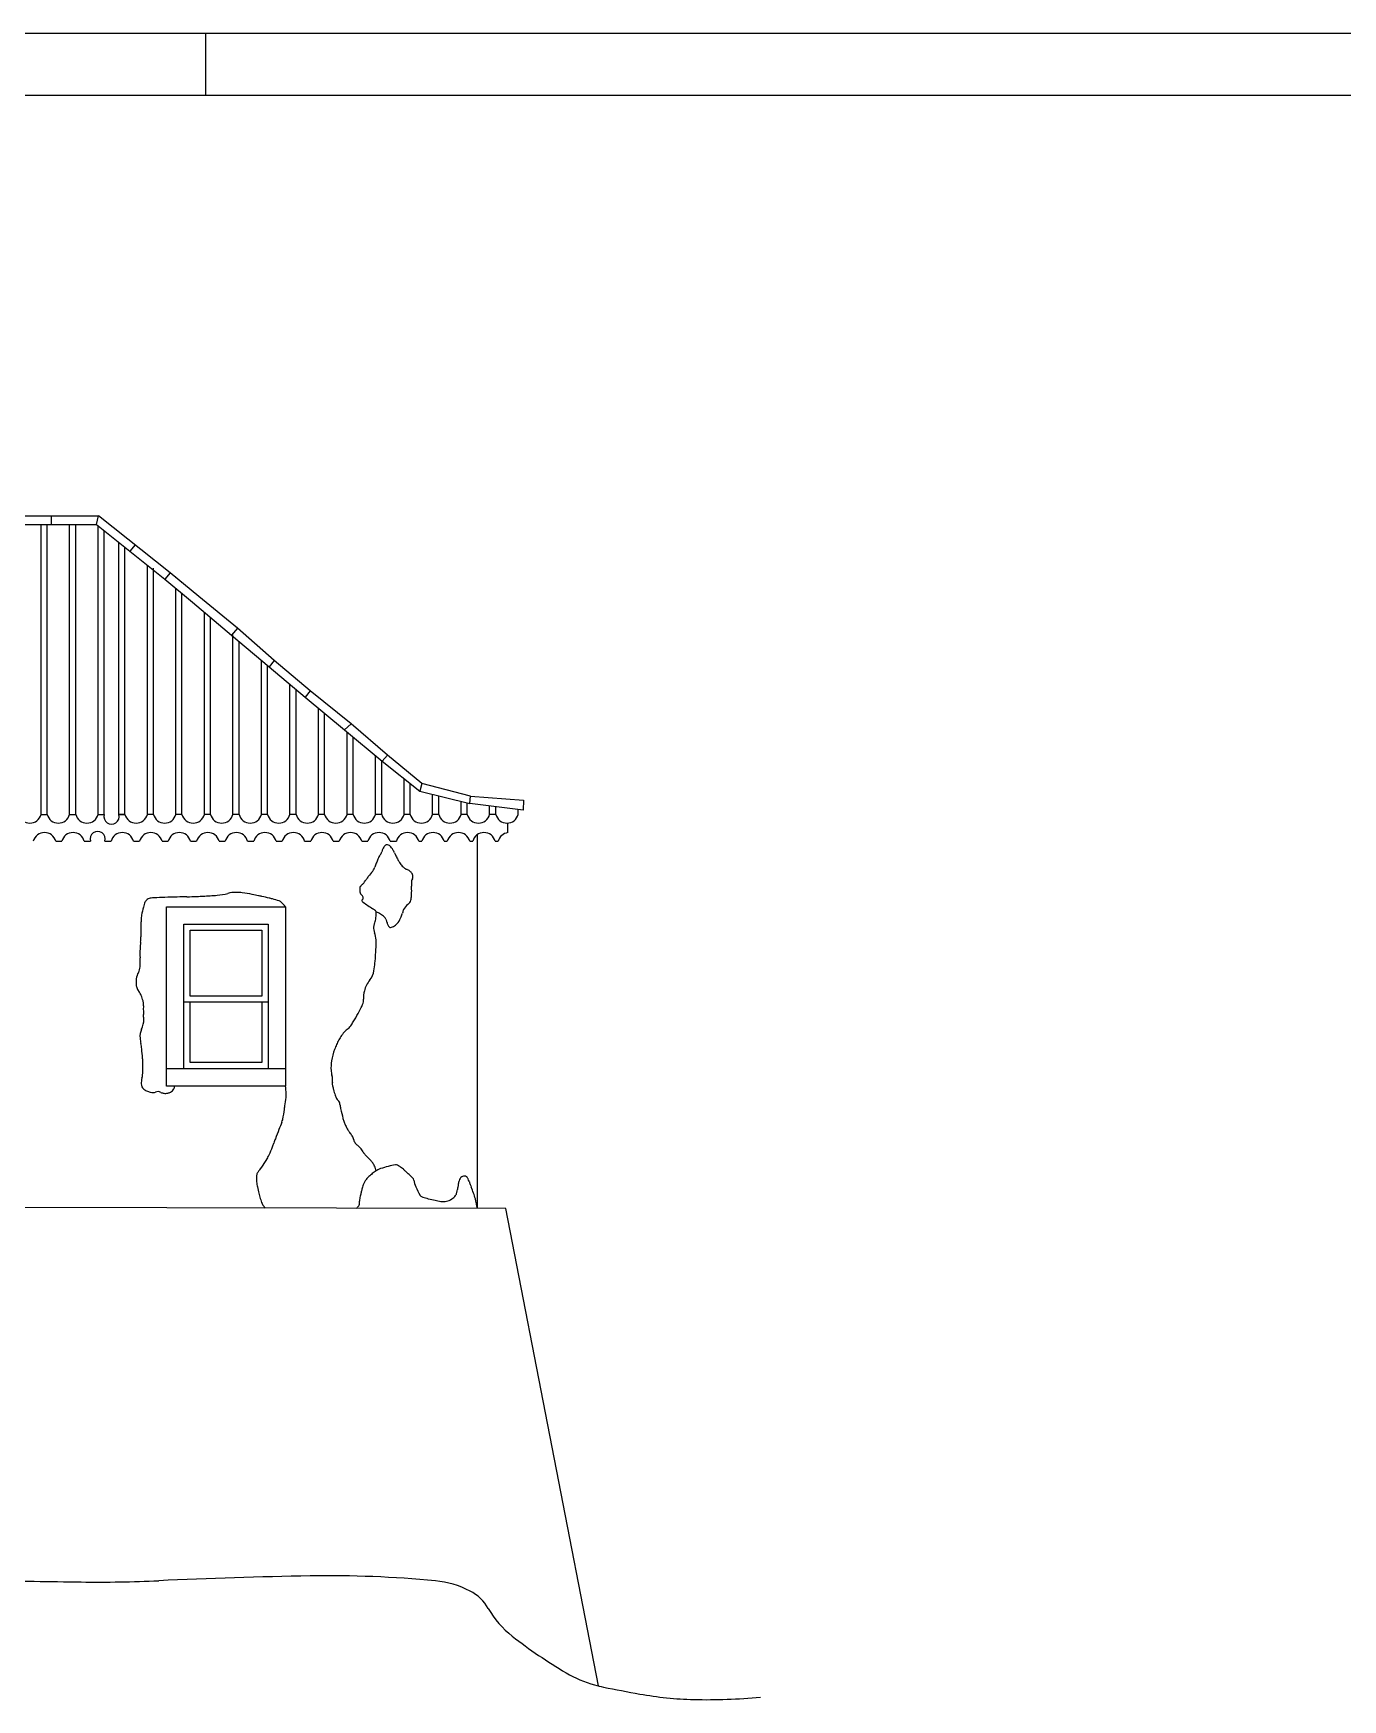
# Model space of a CAD drawing. Extents: x -1236 to 1911, y -280 to 323.
# Drawn here: x 1328.1 to 1539.7, y 44.8 to 314 of the extents above; entities that cross this region are included whole.
import ezdxf

# ---------------------------------------------------------------- set-up
doc = ezdxf.new("R2010")
doc.units = 0
doc.header["$MEASUREMENT"] = 0
for name, color, linetype in [('COBERTURA', 2, 'CONTINUOUS'), ('ESQUADRIAS', 2, 'CONTINUOUS'), ('MARGEXT', 2, 'CONTINUOUS'), ('MARGINT', 6, 'CONTINUOUS'), ('PAREDE', 1, 'CONTINUOUS'), ('PISO', 1, 'CONTINUOUS')]:
    doc.layers.add(name, color=color, linetype=linetype)

msp = doc.modelspace()

# ---------------------------------------------------------------- linework, layer by layer
at = {"layer": 'COBERTURA', "color": 2}
for p, q in [((1262.24783, 236.053591), (1338.660192, 236.053591)), ((1262.573028, 234.653591), (1338.334994, 234.653591)), ((1331.082954, 234.653591), (1331.082954, 236.053591)), ((1338.334994, 234.653591), (1338.682954, 236.053591)), ((1338.334994, 234.653591), (1349.378868, 225.805477)), ((1350.21783, 226.819996), (1338.660192, 236.053591)), ((1344.565675, 231.335599), (1343.748877, 230.316104)), ((1350.21783, 226.819996), (1349.378868, 225.805477)), ((1354.854202, 223.026579), (1350.21783, 226.819996)), ((1349.378868, 225.805477), (1353.838616, 222.10028)), ((1353.838616, 222.10028), (1360.168644, 216.783795)), ((1361.140076, 217.886532), (1354.854202, 223.026579)), ((1361.140076, 217.886532), (1360.168644, 216.783795)), ((1360.168644, 216.783795), (1366.262161, 211.667095)), ((1367.056968, 212.681611), (1361.140076, 217.886532)), ((1367.056968, 212.681611), (1366.262161, 211.667095)), ((1372.862787, 207.755429), (1367.056968, 212.681611)), ((1366.262161, 211.667095), (1372.06798, 206.740913)), ((1372.862787, 207.755429), (1372.06798, 206.740913)), ((1379.486183, 202.418181), (1372.862787, 207.755429)), ((1372.06798, 206.740913), (1378.426436, 201.447771)), ((1379.486183, 202.418181), (1378.426436, 201.447771)), ((1385.349908, 197.405307), (1379.486183, 202.418181)), ((1378.426436, 201.447771), (1384.510946, 196.434898)), ((1385.349908, 197.405307), (1384.510946, 196.434898)), ((1390.913557, 192.817918), (1385.349908, 197.405307)), ((1384.510946, 196.434898), (1390.560308, 191.582851)), ((1390.913557, 192.817918), (1390.560308, 191.582851)), ((1390.560308, 191.582851), (1398.640848, 189.553816)), ((1398.773312, 190.744772), (1390.913557, 192.817918)), ((1398.640848, 189.553816), (1398.773312, 190.744772)), ((1407.251256, 188.495186), (1398.640848, 189.553816)), ((1398.773312, 190.744772), (1407.339565, 190.127237)), ((1407.339565, 190.127237), (1407.251256, 188.495186))]:
    msp.add_line(p, q, dxfattribs=at)
at = {"layer": 'COBERTURA', "color": 1}
for p, q in [((1329.380476, 187.800189), (1329.380476, 234.653591)), ((1330.368062, 187.800189), (1330.368062, 234.653591)), ((1333.989405, 187.800189), (1333.989405, 234.653591)), ((1334.976992, 187.800189), (1334.976992, 234.653591)), ((1338.598335, 187.800189), (1338.598335, 234.442608)), ((1339.585921, 187.800189), (1339.585921, 233.651375)), ((1341.944945, 187.800189), (1341.944945, 231.761376)), ((1342.932532, 187.800189), (1342.932532, 230.970143)), ((1346.553875, 187.800189), (1346.553875, 228.0688)), ((1347.541461, 187.800189), (1347.541461, 227.608938)), ((1351.162805, 226.046831), (1351.162805, 226.195735)), ((1351.162805, 187.800189), (1351.162805, 224.323367)), ((1352.150391, 225.238801), (1352.150391, 225.389673)), ((1352.150391, 187.800189), (1352.150391, 223.502872)), ((1355.771734, 187.800189), (1355.771734, 220.476686)), ((1356.759321, 187.800189), (1356.759321, 219.647229)), ((1360.380664, 187.800189), (1360.380664, 217.024473)), ((1361.36825, 187.800189), (1361.36825, 215.776491)), ((1364.989593, 187.800189), (1364.989593, 212.735664)), ((1365.97718, 187.800189), (1365.97718, 211.906392)), ((1369.598523, 187.800189), (1369.598523, 208.836223)), ((1370.586109, 187.800189), (1370.586109, 207.998266)), ((1374.207453, 187.800189), (1374.207453, 204.959894)), ((1375.195039, 187.800189), (1375.195039, 204.137771)), ((1378.816382, 187.800189), (1378.816382, 201.126505)), ((1379.803969, 187.800189), (1379.803969, 200.312857)), ((1383.425312, 187.800189), (1383.425312, 197.329324)), ((1384.412898, 187.800189), (1384.412898, 196.515677)), ((1388.034242, 187.800189), (1388.034242, 193.608948)), ((1389.021828, 187.800189), (1389.021828, 192.816829)), ((1392.643171, 187.800189), (1392.643171, 191.059841)), ((1393.630757, 187.800189), (1393.630757, 190.811857)), ((1397.252101, 187.800189), (1397.252101, 189.902532)), ((1398.239687, 187.800189), (1398.239687, 189.654548)), ((1401.86103, 187.800189), (1401.86103, 189.157902)), ((1402.848617, 187.800189), (1402.848617, 189.03648)), ((1406.46996, 187.800189), (1406.46996, 188.591244)), ((1329.380476, 187.800189), (1330.368062, 187.800189)), ((1333.989405, 187.800189), (1334.976992, 187.800189)), ((1338.598335, 187.800189), (1339.585921, 187.800189)), ((1342.932532, 187.800189), (1341.944945, 187.800189)), ((1341.944945, 187.800189), (1342.932532, 187.800189)), ((1347.541461, 187.800189), (1346.553875, 187.800189)), ((1352.150391, 187.800189), (1351.162805, 187.800189)), ((1356.759321, 187.800189), (1355.771734, 187.800189)), ((1361.36825, 187.800189), (1360.380664, 187.800189)), ((1365.97718, 187.800189), (1364.989593, 187.800189)), ((1370.586109, 187.800189), (1369.598523, 187.800189)), ((1375.195039, 187.800189), (1374.207453, 187.800189)), ((1379.803969, 187.800189), (1378.816382, 187.800189)), ((1384.412898, 187.800189), (1383.425312, 187.800189)), ((1389.021828, 187.800189), (1388.034242, 187.800189)), ((1393.630757, 187.800189), (1392.643171, 187.800189)), ((1398.239687, 187.800189), (1397.252101, 187.800189)), ((1402.848617, 187.800189), (1401.86103, 187.800189)), ((1404.808278, 184.86354), (1404.808278, 186.40798)), ((1331.752045, 183.481817), (1332.739631, 183.481817)), ((1336.360974, 183.481817), (1337.348561, 183.481817)), ((1339.707585, 183.481817), (1340.695171, 183.481817)), ((1344.316514, 183.481817), (1345.3041, 183.481817)), ((1348.925444, 183.481817), (1349.91303, 183.481817)), ((1348.925444, 183.481817), (1349.91303, 183.481817)), ((1353.534373, 183.481817), (1354.52196, 183.481817)), ((1358.143303, 183.481817), (1359.130889, 183.481817)), ((1362.752233, 183.481817), (1363.739819, 183.481817)), ((1367.361162, 183.481817), (1368.348749, 183.481817)), ((1371.970092, 183.481817), (1372.957678, 183.481817)), ((1376.579021, 183.481817), (1377.566608, 183.481817)), ((1381.187951, 183.481817), (1382.175537, 183.481817)), ((1385.796881, 183.481817), (1386.784467, 183.481817)), ((1390.40581, 183.481817), (1390.899603, 183.481817)), ((1394.520947, 183.481817), (1395.01474, 183.481817)), ((1398.636083, 183.481817), (1399.129876, 183.481817)), ((1402.75122, 183.481817), (1403.245013, 183.481817))]:
    msp.add_line(p, q, dxfattribs=at)
for centre, radius, start, end in [((1327.569804, 188.27357), 1.871529, 194.65143719, 345.34856281), ((1332.178734, 188.27357), 1.871529, 194.65143719, 345.34856281), ((1336.787663, 188.27357), 1.871529, 194.65143719, 345.34856281), ((1340.765433, 187.456186), 1.228652, 163.7407802, 16.2592198), ((1344.743203, 188.27357), 1.871529, 194.65143719, 345.34856281), ((1349.352133, 188.27357), 1.871529, 194.65143719, 345.34856281), ((1353.961063, 188.27357), 1.871529, 194.65143719, 345.34856281), ((1353.961063, 188.27357), 1.871529, 194.65143719, 345.34856281), ((1358.569992, 188.27357), 1.871529, 194.65143719, 345.34856281), ((1363.178922, 188.27357), 1.871529, 194.65143719, 345.34856281), ((1367.787851, 188.27357), 1.871529, 194.65143719, 345.34856281), ((1372.396781, 188.27357), 1.871529, 194.65143719, 345.34856281), ((1377.005711, 188.27357), 1.871529, 194.65143719, 345.34856281), ((1381.61464, 188.27357), 1.871529, 194.65143719, 345.34856281), ((1386.22357, 188.27357), 1.871529, 194.65143719, 345.34856281), ((1390.8325, 188.27357), 1.871529, 194.65143719, 345.34856281), ((1395.441429, 188.27357), 1.871529, 194.65143719, 345.34856281), ((1400.050359, 188.27357), 1.871529, 194.65143719, 345.34856281), ((1404.659288, 188.27357), 1.871529, 194.65143719, 345.34856281), ((1329.941373, 183.008436), 1.871529, 14.65143719, 165.34856281), ((1334.550303, 183.008436), 1.871529, 14.65143719, 165.34856281), ((1338.528073, 183.825819), 1.228652, 343.7407802, 196.2592198), ((1342.505842, 183.008436), 1.871529, 14.65143719, 165.34856281), ((1347.114772, 183.008436), 1.871529, 14.65143719, 165.34856281), ((1351.723702, 183.008436), 1.871529, 14.65143719, 165.34856281), ((1356.332631, 183.008436), 1.871529, 14.65143719, 165.34856281), ((1360.941561, 183.008436), 1.871529, 14.65143719, 165.34856281), ((1365.550491, 183.008436), 1.871529, 14.65143719, 165.34856281), ((1370.15942, 183.008436), 1.871529, 14.65143719, 165.34856281), ((1374.76835, 183.008436), 1.871529, 14.65143719, 165.34856281), ((1379.377279, 183.008436), 1.871529, 14.65143719, 165.34856281), ((1383.986209, 183.008436), 1.871529, 14.65143719, 165.34856281), ((1388.595139, 183.008436), 1.871529, 14.65143719, 165.34856281), ((1392.710275, 183.008436), 1.871529, 14.65143719, 165.34856281), ((1396.825412, 183.008436), 1.871529, 14.65143719, 165.34856281), ((1400.940548, 183.008436), 1.871529, 14.65143719, 165.34856281), ((1405.055685, 183.008436), 1.871529, 97.59645189, 165.34856281)]:
    msp.add_arc(centre, radius, start, end, dxfattribs=at)
at = {"layer": 'ESQUADRIAS', "color": 2}
for p, q in [((1349.649966, 172.896671), (1368.863478, 172.896671)), ((1349.649966, 143.915064), (1349.649966, 172.896671)), ((1368.863478, 172.896671), (1368.863478, 143.915064)), ((1352.449966, 170.096671), (1366.063478, 170.096671)), ((1352.449966, 146.715064), (1352.449966, 170.096671)), ((1366.063478, 170.096671), (1366.063478, 146.715064)), ((1353.449966, 158.470751), (1353.449966, 169.096671)), ((1353.449966, 169.096671), (1365.063478, 169.096671)), ((1365.063478, 169.096671), (1365.063478, 158.470751)), ((1365.063478, 169.096671), (1365.063478, 169.096671)), ((1366.063478, 157.470751), (1352.449966, 157.470751)), ((1365.063478, 158.470751), (1353.449966, 158.470751)), ((1353.449966, 147.715064), (1353.449966, 157.470751)), ((1365.063478, 157.470751), (1365.063478, 147.715064)), ((1368.863478, 146.715064), (1349.649966, 146.715064)), ((1365.063478, 147.715064), (1353.449966, 147.715064)), ((1368.863478, 143.915064), (1349.649966, 143.915064))]:
    msp.add_line(p, q, dxfattribs=at)
at = {"layer": 'MARGEXT'}
for p, q in [((1070.000001, 314), (1911.000001, 314)), ((1356.000001, 304), (1356.000001, 314))]:
    msp.add_line(p, q, dxfattribs=at)
at = {"layer": 'MARGINT'}
msp.add_line((1095.000001, 304), (1901.000001, 304), dxfattribs=at)
at = {"layer": 'PAREDE', "color": 7}
msp.add_line((1399.883492, 124.144771), (1399.883492, 184.552863), dxfattribs=at)
at = {"layer": 'PAREDE', "color": 2}
for p, q in [((1365.966806, 132.321676), (1365.085599, 131.001254)), ((1365.085599, 131.001254), (1364.679444, 130.392664))]:
    msp.add_line(p, q, dxfattribs=at)
for centre, radius, start, end in [((1486.626771, 140.544293), 110.347042, 158.72925068, 159.08906371), ((1395.438198, 176.043612), 12.492264, 157.65984557, 158.72925068), ((1385.140621, 180.27539), 1.359069, 142.73190204, 157.65984557), ((1382.010192, 182.657384), 2.574566, 322.73190204, 333.56335004), ((1382.267534, 182.529433), 2.28717, 333.56335004, 341.1074293), ((1389.796184, 179.952891), 5.670162, 156.31814705, 161.1074293), ((1386.44344, 181.423376), 2.009122, 147.50164291, 156.31814705), ((1386.54839, 181.35652), 2.133557, 138.94659648, 147.50164291), ((1385.268356, 182.471333), 0.43612, 78.70173685, 138.94659648), ((1385.171598, 181.987029), 0.929994, 38.50102084, 78.70173685), ((1380.625807, 178.371012), 6.738591, 35.0204031, 38.50102084), ((1385.114769, 181.516599), 1.257213, 26.95681931, 35.0204031), ((1349.012061, 163.15561), 41.760688, 26.23498895, 26.95681931), ((1426.847714, 201.514558), 45.013719, 206.23498901, 206.93024748), ((1442.248235, 209.337914), 62.287427, 206.93024748, 207.57756311), ((1419.599451, 197.508706), 36.735566, 207.57756311, 208.42046015), ((1402.975247, 162.892215), 25.511877, 144.32228903, 145.63298672), ((1389.771692, 172.372144), 9.257557, 137.2163693, 144.32228903), ((1382.033407, 179.53377), 1.286159, 317.2163693, 336.35735444), ((1380.019706, 180.41532), 3.484368, 336.35735444, 341.26055356), ((1400.134466, 173.591411), 17.756379, 159.08906371, 161.26055356), ((1388.696507, 180.785283), 1.597768, 208.42046015, 221.45351775), ((1392.329215, 183.993981), 6.444655, 221.45351775, 227.93236841), ((1388.977684, 180.280554), 1.442425, 227.93236841, 248.76131201), ((1387.768667, 177.169753), 1.895059, 50.61345727, 68.76131201), ((1387.72055, 177.111147), 1.970888, 35.56637145, 50.61345727), ((1388.704666, 177.814831), 0.761072, 11.2393547, 35.56637145), ((1388.644338, 177.802843), 0.822579, 332.74439562, 11.2393547), ((1357.191447, 183.715513), 8.985005, 274.10958313, 285.32349165), ((1360.827376, 170.446175), 4.773459, 89.91658544, 105.32349165), ((1360.821654, 166.516204), 8.703433, 82.8823862, 89.91658544), ((1359.412153, 155.228342), 20.078957, 78.25287906, 82.8823862), ((1383.668362, 175.744382), 2.799664, 176.81679227, 189.5851878), ((1381.342557, 175.873731), 0.470265, 145.33228783, 176.81679227), ((1381.722064, 175.415708), 0.825809, 189.5851878, 230.97060716), ((1382.268983, 175.233015), 1.596668, 129.36658006, 145.33228783), ((1380.104299, 177.871481), 1.816155, 309.36658006, 324.33059107), ((1360.588953, 191.878886), 25.838148, 324.33059107, 325.63298667), ((1390.694568, 176.746651), 1.483713, 152.74439562, 181.16143507), ((1397.688201, 176.888437), 8.478783, 181.16143507, 184.37183248), ((1379.147686, 175.498876), 10.114443, 355.35962713, 1.35266235), ((1379.675421, 175.511337), 9.586561, 1.35266235, 4.37183248), ((1371.773602, 166.318296), 26.672799, 165.88497927, 168.67851581), ((1351.823579, 171.334956), 6.101696, 161.54688748, 165.88497927), ((1349.975077, 171.951774), 4.152997, 156.28802384, 161.54688748), ((1347.122859, 173.204522), 1.037789, 123.66226648, 156.28802384), ((1347.289547, 172.954226), 1.338511, 95.02369651, 123.66226648), ((1349.282554, 150.28206), 24.098106, 92.85942138, 95.02369651), ((1352.570404, 84.456317), 90.005908, 91.73959806, 92.85942138), ((1364.315543, -302.265251), 476.905791, 91.36472867, 91.73959806), ((1349.920578, 301.968243), 127.499149, 271.36472867, 272.08973994), ((1353.106404, 214.659078), 40.131879, 272.08973994, 273.49985042), ((1342.453746, 388.835968), 214.634223, 273.49985042, 274.10958313), ((1270.98157, -270.025255), 454.429725, 78.12348043, 78.25287906), ((1358.144601, 144.434684), 30.903533, 77.62727643, 78.12348043), ((1355.508145, 132.41612), 43.207873, 77.20873766, 77.62727643), ((1229.582086, -422.24101), 611.980151, 77.097526703, 77.20873766), ((1364.093643, 164.95081), 9.57863, 73.75601206, 77.0975267), ((1356.23378, 137.974305), 37.676838, 72.07135328, 73.75601206), ((1367.491342, 172.7689), 1.106405, 48.11995484, 72.07135328), ((1365.126655, 170.131565), 4.648619, 36.50002137, 48.11995484), ((1381.345147, 173.893124), 0.143287, 120.07509629, 224.96067224), ((1380.802669, 174.281541), 0.634198, 3.41161934, 50.97060716), ((1382.526299, 175.072655), 1.812542, 224.96067225, 233.15915035), ((1381.109619, 174.299839), 0.326703, 300.07509629, 3.41161934), ((1395.775272, 192.756624), 23.909103, 233.15915035, 235.41470355), ((1393.002471, 188.735012), 19.024251, 235.41470355, 238.20343518), ((1380.523436, 168.605695), 4.659409, 52.56670321, 58.20343518), ((1383.223047, 172.13239), 0.218071, 36.49106219, 52.56670321), ((1391.187637, 171.034404), 3.513058, 156.60421522, 166.07341093), ((1389.81162, 171.629739), 2.013776, 125.25586335, 156.60421522), ((1387.969182, 174.236163), 1.178092, 305.25586335, 346.62487089), ((1384.478321, 175.066202), 4.766278, 346.62487089, 355.35962713), ((1192.333137, 173.399723), 153.286174, 358.08883052, 358.589839), ((1355.40904, 170.780537), 9.843417, 177.79869381, 181.7618869), ((1330.213882, 170.005524), 15.363658, 358.589839, 1.7618869), ((1348.078311, 171.062323), 2.507274, 168.67851581, 177.79869381), ((1385.041455, 169.423016), 1.933849, 159.98291873, 174.73225623), ((1378.004807, 171.986522), 5.555209, 339.98291873, 348.66951756), ((1380.1416, 169.852983), 4.050957, 32.77280709, 36.49106219), ((1379.406348, 171.705691), 4.125809, 348.66951756, 355.23130877), ((1374.898746, 172.081725), 8.649069, 355.23130877, 359.76203762), ((1382.207328, 168.191577), 4.080658, 65.57873855, 70.82348598), ((1383.373324, 170.759468), 1.260443, 56.13447145, 65.57873855), ((1373.310013, 155.764201), 19.319464, 55.03637296, 56.13447145), ((1380.632448, 166.235864), 6.541602, 53.14920842, 55.03637296), ((1381.547973, 167.457413), 5.015047, 48.3964004, 53.14920842), ((1384.365895, 170.630913), 0.771018, 36.25569755, 48.3964004), ((1384.509303, 170.736086), 0.593177, 14.83748634, 36.25569755), ((1389.33143, 172.013523), 4.395285, 194.83748634, 202.66615759), ((1391.694969, 173.000573), 6.956648, 202.66615759, 206.58904885), ((1387.551315, 170.926576), 2.322932, 206.58904885, 213.38042054), ((1385.822572, 169.787528), 0.25267, 213.38042054, 279.45252204), ((1385.624368, 170.978009), 1.459538, 279.45252204, 305.67343149), ((1384.912918, 171.969065), 2.679519, 305.67343149, 323.39810063), ((1383.628081, 172.923336), 4.279969, 323.39810063, 337.40153668), ((1383.713706, 172.887696), 4.187223, 337.40153668, 346.07341093), ((1389.209352, 162.61603), 43.974549, 174.08537548, 175.45714421), ((1336.21649, 168.105981), 9.301927, 354.08537548, 357.06824183), ((1308.614298, 169.519586), 36.940294, 357.06824183, 358.08883052), ((1385.003117, 169.426551), 1.895347, 174.73225623, 202.98823411), ((1380.456061, 167.497542), 3.043963, 0.77828239, 22.98823411), ((1315.039236, 166.608892), 68.466824, 360, 0.77828239), ((1354.520524, 165.372209), 9.176398, 175.45714421, 184.57589624), ((1336.324575, 163.915901), 9.077735, 355.40761844, 4.57589624), ((1367.94893, 165.612433), 15.487025, 353.36057467, 356.30433343), ((1223.677302, 174.931104), 160.059292, 356.30433343, 356.72603998), ((1354.364486, 167.455319), 29.158461, 356.72603998, 357.71407627), ((1375.568591, 166.608892), 7.937469, 357.71407627, 0), ((1347.688356, 160.87999), 2.939448, 151.56433225, 172.60267661), ((1343.084663, 163.372902), 2.295875, 331.56433225, 355.40761844), ((1380.148451, 163.00146), 3.048555, 320.79435733, 351.5315335), ((1343.489793, 168.459509), 40.111306, 351.5315335, 353.36057467), ((1349.560441, 160.636937), 4.827245, 172.60267661, 182.7291906), ((1346.79184, 160.50496), 2.0555, 182.7291906, 198.27518292), ((1346.801506, 160.508152), 2.06568, 198.27518292, 218.20177774), ((1343.118234, 157.609517), 2.621385, 20.53201732, 38.20177774), ((1385.874385, 158.204966), 4.398831, 165.6302734, 183.22866938), ((1386.098846, 158.147461), 4.63054, 140.79435733, 165.6302734), ((1333.90233, 154.157961), 12.462427, 16.40580643, 20.53201732), ((1344.652095, 157.322973), 1.256414, 3.38531162, 16.40580643), ((1357.783314, 156.386075), 11.881318, 177.7127699, 181.54519654), ((1340.490159, 157.076779), 5.425625, 357.7127699, 3.38531162), ((1357.228941, 168.395824), 26.623998, 331.40401468, 333.41086337), ((1368.512148, 162.74829), 14.006336, 333.41086337, 336.17786238), ((1379.60366, 157.85123), 1.881864, 336.17786238, 3.22866938), ((1342.557451, 154.612171), 3.417689, 333.81568602, 2.04640532), ((1360.162289, 156.450248), 14.261158, 181.54519654, 183.9052813), ((1323.000432, 153.913366), 22.987189, 2.04640532, 3.9052813), ((1377.370731, 155.078455), 2.492296, 306.42144457, 324.72200203), ((1371.381596, 159.315547), 9.828691, 324.72200203, 329.21073439), ((1344.473552, 175.349129), 41.151504, 329.21073439, 331.40401468), ((1347.958167, 151.956526), 2.600632, 153.81568602, 186.28504859), ((1355.467105, 152.783537), 10.154974, 186.28504859, 191.31890836), ((1336.264226, 148.939832), 9.428811, 6.09467175, 11.31890836), ((1382.242546, 148.499551), 5.545755, 153.17671891, 157.35876938), ((1384.863645, 147.174201), 8.482882, 147.62527127, 153.17671891), ((1385.981476, 146.465496), 9.80644, 142.46230477, 147.62527127), ((1380.772654, 150.467813), 3.237547, 126.42144457, 142.46230477), ((1246.429392, 139.347708), 99.774293, 5.19988738, 6.09467175), ((1328.60652, 146.826249), 17.257574, 3.04830018, 5.19988738), ((1386.189572, 146.32099), 10.018644, 159.367314, 170.39694748), ((1399.306058, 141.382285), 24.0341, 157.35876938, 159.367314), ((1341.589694, 146.344449), 4.25048, 344.03241161, 359.12239931), ((1339.692647, 147.41662), 6.155738, 360, 3.04830018), ((1271.596458, 147.41662), 74.251927, 359.12239931, 0), ((1382.68602, 146.913764), 6.465299, 170.39694748, 184.13869178), ((1379.820278, 146.706399), 3.592065, 184.13869178, 196.91004011), ((1374.108816, 144.970031), 2.377506, 1.19517349, 16.91004011), ((1348.326746, 144.416754), 2.756936, 164.03241161, 182.79884161), ((1346.988616, 144.351335), 1.417207, 182.79884161, 202.64121897), ((1346.530475, 144.160243), 0.920811, 202.64121897, 227.32527639), ((1346.89784, 144.558706), 1.462779, 227.32527639, 238.0217747), ((1347.457907, 145.455759), 2.520314, 238.0217747, 246.16578938), ((1347.851159, 146.345941), 3.49349, 246.16578938, 255.97791233), ((1347.612348, 145.389692), 2.507872, 255.97791233, 267.56433851), ((1347.547559, 143.866523), 0.983326, 267.56433851, 290.78673584), ((1348.279978, 141.937071), 1.080463, 88.64664123, 110.78673584), ((1348.28287, 142.059516), 0.957983, 61.58522292, 88.64664123), ((1349.357192, 144.045209), 1.299702, 241.58522292, 264.76066689), ((1349.44114, 144.960676), 2.21901, 264.76066689, 280.60880057), ((1349.591649, 144.157123), 1.401483, 280.60880057, 300.58813828), ((1349.557312, 144.21521), 1.46896, 300.58813828, 314.96990498), ((1349.419246, 144.353421), 1.664317, 314.96990498, 328.4770821), ((1350.187707, 143.882084), 0.762823, 328.4770821, 342.84608956), ((1349.524469, 144.086806), 1.456939, 342.84608956, 353.23031069), ((1355.670841, 141.97067), 13.335155, 3.12328141, 8.38416825), ((1365.734298, 142.519789), 3.256727, 352.46613356, 3.12328141), ((1377.415343, 144.305692), 0.988841, 169.60701791, 188.67208259), ((1379.067762, 144.557724), 2.66037, 188.67208259, 193.25410448), ((1373.825386, 144.964118), 2.660997, 349.60701791, 1.19517349), ((1398.831514, 149.212964), 22.964978, 193.25410448, 194.81327207), ((1390.777473, 147.082999), 14.634053, 194.81327207, 198.45301481), ((1217.599157, 162.428443), 152.732054, 351.01807835, 351.61489971), ((1317.777095, 147.66207), 51.471671, 351.61489971, 352.22675531), ((1035.591804, 186.182411), 336.27398, 352.22675531, 352.46613356), ((1382.452641, 144.305138), 5.857987, 198.45301481, 204.20725927), ((1377.737963, 142.185559), 0.68877, 204.20725927, 238.77022381), ((1377.133739, 141.189035), 0.476626, 16.92463884, 58.77022381), ((1375.502701, 140.692722), 2.181505, 6.35948695, 16.92463884), ((1383.713604, 141.607844), 6.080237, 186.35948695, 192.68212723), ((1423.951273, 150.662606), 47.324131, 192.68212723, 194.63561772), ((1415.381506, 118.731459), 50.915758, 157.67477487, 159.09507288), ((1362.601653, 140.405205), 6.140917, 337.67477487, 341.76521549), ((1367.82936, 138.682904), 0.636806, 341.76521549, 351.01807835), ((1385.984529, 140.747803), 8.084138, 194.63561772, 199.36318737), ((1383.264254, 139.791807), 5.200768, 199.36318737, 205.6645442), ((1386.853825, 141.516615), 9.183227, 205.6645442, 210.40560121), ((1304.327569, 157.055539), 66.52494, 339.79783419, 340.38183263), ((1383.91676, 128.686664), 17.969038, 159.25814241, 160.38183264), ((1516.389845, 78.518629), 159.623371, 159.12552527, 159.25814241), ((4195.825206, -943.290723), 3027.282383, 159.09507288, 159.125525267), ((1381.883398, 138.59983), 3.420175, 210.40560121, 219.99367941), ((1375.705585, 133.417191), 4.643641, 31.767606, 39.99367941), ((1377.99863, 134.837144), 1.946546, 11.55721336, 31.767606), ((1381.205615, 135.492949), 1.326806, 191.55721336, 216.0971883), ((1381.346247, 135.595488), 1.500851, 216.0971883, 235.72924866), ((1363.045944, 134.270951), 3.511568, 326.28232588, 335.74967788), ((1348.768662, 140.702494), 19.170608, 335.74967788, 339.79783419), ((1379.307008, 132.602796), 2.120572, 39.23692161, 55.72924866), ((1377.015618, 130.731524), 5.078971, 30.11844725, 39.23692161), ((1383.861455, 134.702862), 2.835383, 210.11844725, 222.33274273), ((1386.026498, 136.675162), 5.764099, 222.33274273, 227.83315629), ((1378.573554, 128.446146), 5.338291, 42.11740544, 47.83315629), ((1380.526191, 130.211567), 2.705896, 39.31891081, 42.11740544), ((1346.40887, 102.268054), 46.80614, 38.64610778, 39.31891081), ((1368.601681, 128.952851), 4.426128, 173.28312385, 186.54375684), ((1365.281198, 129.343909), 1.082697, 146.28216072, 173.28312385), ((109421.055676, -71983.517122), 129909.955081, 146.28192330628, 146.28216071885), ((1389.270123, 121.957972), 10.083137, 131.46858093, 134.9698814), ((1387.867046, 123.545615), 7.964355, 125.72526754, 131.46858093), ((1381.096448, 130.004515), 2.392861, 24.39656644, 38.64610778), ((1386.615255, 125.286047), 5.820508, 119.0059611, 125.72526754), ((1378.949105, 129.030593), 4.750743, 14.29656429, 24.39656644), ((1385.156732, 127.916646), 2.812628, 108.90616397, 119.0059611), ((1390.365762, 112.707655), 18.888927, 105.01314716, 108.90616397), ((1387.769206, 122.389246), 8.86519, 97.34476847, 105.01314716), ((1386.722088, 130.512914), 0.674315, 69.28125712, 97.34476847), ((1386.375032, 129.595365), 1.655306, 55.03631044, 69.28125712), ((1384.022856, 126.231574), 5.759916, 47.41388595, 55.03631044), ((1192.85291, -81.765331), 288.264183, 47.32053533, 47.41388595), ((1260.96833, -7.896253), 187.783582, 47.20487519, 47.32053534), ((1328.204618, 64.724727), 88.816288, 46.66673739, 47.20487519), ((1378.203069, 117.72012), 15.957818, 45.39715659, 46.66673739), ((1397.943295, 128.336795), 1.0919, 115.57938826, 131.15621846), ((1397.759729, 128.72028), 0.666744, 85.60580678, 115.57938826), ((1397.770596, 128.861686), 0.524922, 51.71698078, 85.60580678), ((1397.179905, 128.113285), 1.478346, 40.63106939, 51.71698078), ((1375.394209, 129.732017), 11.263199, 186.54375684, 190.79545033), ((1381.710976, 130.936485), 17.693773, 190.79545033, 194.18737633), ((1379.29028, 130.324522), 15.196921, 194.18737633, 197.54289293), ((1406.239459, 120.386809), 25.936365, 165.2909638, 166.49057266), ((1408.786185, 119.718259), 28.569381, 164.03868095, 165.2909638), ((1393.918938, 123.970513), 13.105983, 162.18971782, 164.03868095), ((1383.640293, 127.27266), 2.309933, 150.91982402, 162.18971782), ((1384.460349, 126.816594), 3.248276, 141.42055456, 150.91982402), ((1384.24501, 126.988371), 2.972816, 134.9698814, 141.42055456), ((1388.912588, 128.579148), 0.706186, 10.74554898, 45.39715659), ((1394.500423, 129.639582), 4.981382, 190.74554898, 203.62161616), ((1402.727844, 133.237751), 13.961208, 203.62161616, 209.95762029), ((1395.444083, 126.929766), 1.133129, 322.27655102, 349.97921938), ((1374.356998, 130.655874), 22.546887, 349.97921938, 351.21655597), ((1410.792721, 125.026106), 14.321205, 169.66400373, 171.21655597), ((1490.686161, 110.45515), 95.5325, 169.36931832, 169.66400373), ((1429.319286, 121.973665), 33.093974, 168.86863787, 169.36931833), ((1398.395254, 128.058299), 1.577018, 158.94230137, 168.86863787), ((1400.034845, 127.427024), 3.333938, 152.11982644, 158.94230137), ((1397.623435, 128.702732), 0.605875, 131.15621846, 152.11982644), ((1397.948077, 128.772412), 0.466152, 20.82112614, 40.63106939), ((1376.12814, 120.474587), 23.810607, 19.78502631, 20.82112614), ((1433.824027, 141.229354), 37.504773, 199.78502631, 200.61057255), ((1492.080889, 163.138938), 99.745369, 200.61057255, 200.87259992), ((922.656093, -53.991285), 509.672494, 20.75668293, 20.87259993), ((1390.911376, 123.477232), 8.914984, 14.31259475, 20.75668293), ((1378.491776, 130.072097), 14.359469, 197.54289293, 200.99489967), ((1366.017041, 125.284769), 0.997676, 200.99489967, 216.16771203), ((1369.901725, 128.124568), 5.809664, 216.16771203, 222.44009436), ((1379.154537, 125.718324), 1.941555, 307.53019125, 322.97439064), ((1380.230937, 124.906444), 0.593302, 322.97439064, 351.11019169), ((1378.589457, 125.163194), 2.25474, 351.11019169, 4.78008078), ((1382.235993, 125.468125), 1.404523, 167.43493817, 184.78008078), ((1421.713416, 116.669148), 41.850647, 166.49057266, 167.43493817), ((1391.082813, 126.525968), 0.52042, 209.95762029, 243.22323437), ((1391.426379, 127.206798), 1.283025, 243.22323437, 253.08925565), ((1397.742148, 147.980437), 22.995533, 253.08925565, 255.41697761), ((1398.512713, 150.94228), 26.055972, 255.41697761, 257.91755658), ((1396.668262, 142.325801), 17.244292, 257.91755658, 260.99145243), ((1394.367139, 127.811101), 2.548317, 260.99145243, 282.18805797), ((1394.396026, 127.677362), 2.411494, 282.18805797, 303.98484734), ((1394.307108, 127.809263), 2.570567, 303.98484734, 322.27655102), ((1378.28863, 120.256779), 21.942072, 10.20632992, 14.31259475)]:
    msp.add_arc(centre, radius, start, end, dxfattribs=at)
at = {"layer": 'PISO', "color": 5}
for p, q in [((1404.499669, 124.136779), (1196.394603, 124.497043)), ((1419.458627, 47.031097), (1404.499669, 124.136779))]:
    msp.add_line(p, q, dxfattribs=at)
at = {"layer": 'PISO', "color": 7}
for centre, radius, start, end in [((1385.664442, -737.151691), 802.03007, 90.913411728, 92.66359489), ((1375.814619, -119.352004), 184.151868, 84.61632277, 90.91341173), ((1382.247254, 3577.423749), 3513.926786, 268.995968443, 269.24355672), ((1338.629769, 273.867906), 210.08301, 269.24355672, 272.66359489), ((1391.652066, 48.701668), 15.353582, 62.68529942, 84.61632277), ((1395.408889, 55.9758), 7.166597, 29.61330811, 62.68529942), ((1414.76119, 66.975383), 15.093286, 209.61330811, 232.23386539), ((1457.665809, 122.355244), 85.148516, 232.23386539, 239.32123042), ((1423.96349, 65.546129), 19.094585, 239.32123042, 254.32091825), ((1424.119852, 66.103183), 19.673168, 254.32091825, 258.70166226), ((1480.585656, 348.729601), 307.885033, 258.70166226, 259.80877463), ((1436.276827, 102.254913), 57.459307, 259.80877463, 268.56941134), ((1436.998692, 131.159944), 86.373351, 268.56941134, 275.71246853)]:
    msp.add_arc(centre, radius, start, end, dxfattribs=at)

doc.saveas('drawing.dxf')
